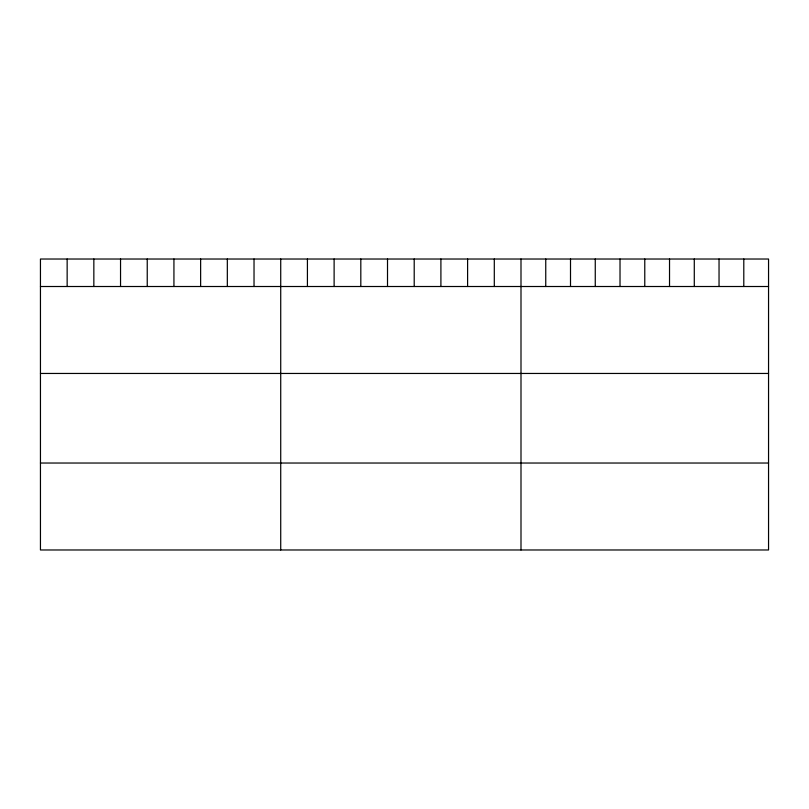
<?xml version="1.0" encoding="UTF-8"?>
<svg xmlns="http://www.w3.org/2000/svg" width="809" height="809" viewBox="0 0 809 809"><rect width="100%" height="100%" fill="white"/><g stroke="black" fill="none" stroke-linecap="round" stroke-linejoin="round"><path stroke-width="1.21" d="M768.55 286.507L768.55 549.978L40.45 549.978L40.45 259.022L768.55 259.022L768.55 286.507L40.45 286.507M40.45 373.455L768.55 373.455M40.45 463.031L768.55 463.031M743.795 259.022L743.795 286.507M719.039 259.022L719.039 286.507M694.284 259.022L694.284 286.507M669.528 259.022L669.528 286.507M644.773 259.022L644.773 286.507M620.018 259.022L620.018 286.507M595.262 259.022L595.262 286.507M570.507 259.022L570.507 286.507M545.751 259.022L545.751 286.507M520.996 259.022L520.996 549.978M494.299 259.022L494.299 286.507M467.602 259.022L467.602 286.507M440.905 259.022L440.905 286.507M414.208 259.022L414.208 286.507M387.511 259.022L387.511 286.507M360.814 259.022L360.814 286.507M334.117 259.022L334.117 286.507M307.42 259.022L307.42 286.507M280.723 259.022L280.723 549.978M254.026 259.022L254.026 286.507M227.329 259.022L227.329 286.507M200.632 259.022L200.632 286.507M173.935 259.022L173.935 286.507M147.238 259.022L147.238 286.507M120.541 259.022L120.541 286.507M93.844 259.022L93.844 286.507M67.147 259.022L67.147 286.507"/></g></svg>
